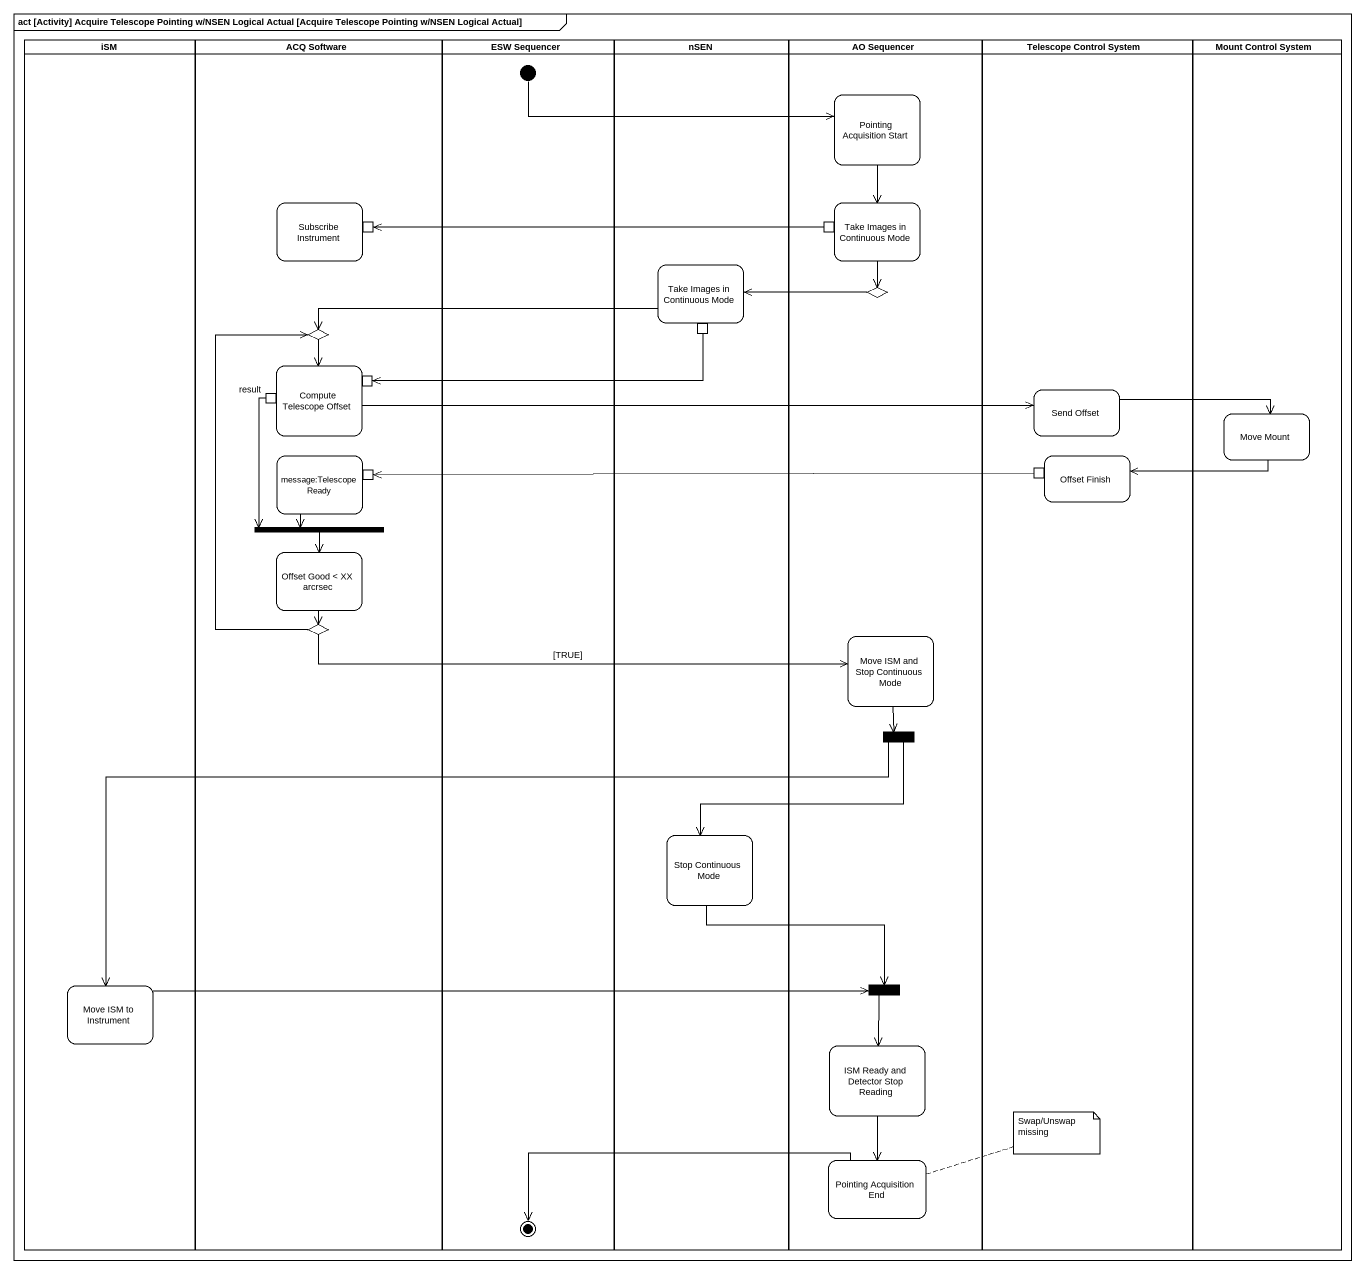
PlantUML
@startuml
mainframe act [Activity] Acquire Telescope Pointing w/NSEN Logical Actual [Acquire Telescope Pointing w/NSEN Logical Actual]
hide empty description
state iSM <<partition>> {
  state "Move ISM to Instrument" as Move_ISM_to_Instrument
}
state "ACQ Software" as ACQ_Software <<partition>> {
  state "Subscribe Instrument" as Subscribe_Instrument {
    state pin1 <<inputPin>>
  }
  state choice2 <<choice>>
  state "Compute Telescope Offset" as Compute_Telescope_Offset {
    state result <<outputPin>>
    state pin4 <<inputPin>>
  }
  state "message:Telescope Ready" as message_Telescope_Ready {
    state pin5 <<inputPin>>
  }
  state fork1 <<join>>
  state "Offset Good < XX arcrsec" as Offset_Good_XX_arcrsec
  state choice3 <<choice>>
}
state "ESW Sequencer" as ESW_Sequencer <<partition>> {
  state initial1 <<start>>
  state final1 <<end>>
}
state nSEN <<partition>> {
  state "Take Images in Continuous Mode" as Take_Images_in_Continuous_2 {
    state pin3 <<outputPin>>
  }
  state "Stop Continuous Mode" as Stop_Continuous_Mode
}
state "AO Sequencer" as AO_Sequencer <<partition>> {
  state "Pointing Acquisition Start" as Pointing_Acquisition_Start
  state "Take Images in Continuous Mode" as Take_Images_in_Continuous {
    state pin2 <<outputPin>>
  }
  state choice1 <<choice>>
  state "Move ISM and Stop Continuous Mode" as Move_ISM_and_Stop
  state fork2 <<fork>>
  state fork3 <<join>>
  state "ISM Ready and Detector Stop Reading" as ISM_Ready_and_Detector_Stop
  state "Pointing Acquisition End" as Pointing_Acquisition_End
}
state "Telescope Control System" as Telescope_Control_System <<partition>> {
  state "Send Offset" as Send_Offset
  state "Offset Finish" as Offset_Finish {
    state pin6 <<outputPin>>
  }
}
state "Mount Control System" as Mount_Control_System <<partition>> {
  state "Move Mount" as Move_Mount
}
initial1 -right-> Pointing_Acquisition_Start
Pointing_Acquisition_Start --> Take_Images_in_Continuous
Take_Images_in_Continuous --> choice1
pin2 -left-> pin1
Take_Images_in_Continuous_2 -left-> choice2
choice1 -left-> Take_Images_in_Continuous_2
choice2 --> Compute_Telescope_Offset
pin3 -left-> pin4
Compute_Telescope_Offset -right-> Send_Offset
result --> fork1
Send_Offset -right-> Move_Mount
Move_Mount -left-> Offset_Finish
message_Telescope_Ready --> fork1
pin6 -left-> pin5
fork1 --> Offset_Good_XX_arcrsec
Offset_Good_XX_arcrsec --> choice3
choice3 -up-> choice2
choice3 -right-> Move_ISM_and_Stop : [TRUE]
Move_ISM_and_Stop --> fork2
fork2 --> Stop_Continuous_Mode
fork2 -left-> Move_ISM_to_Instrument
Stop_Continuous_Mode --> fork3
Move_ISM_to_Instrument -right-> fork3
fork3 --> ISM_Ready_and_Detector_Stop
ISM_Ready_and_Detector_Stop --> Pointing_Acquisition_End
Pointing_Acquisition_End -left-> final1
note right of Pointing_Acquisition_End : Swap/Unswap missing
@enduml
